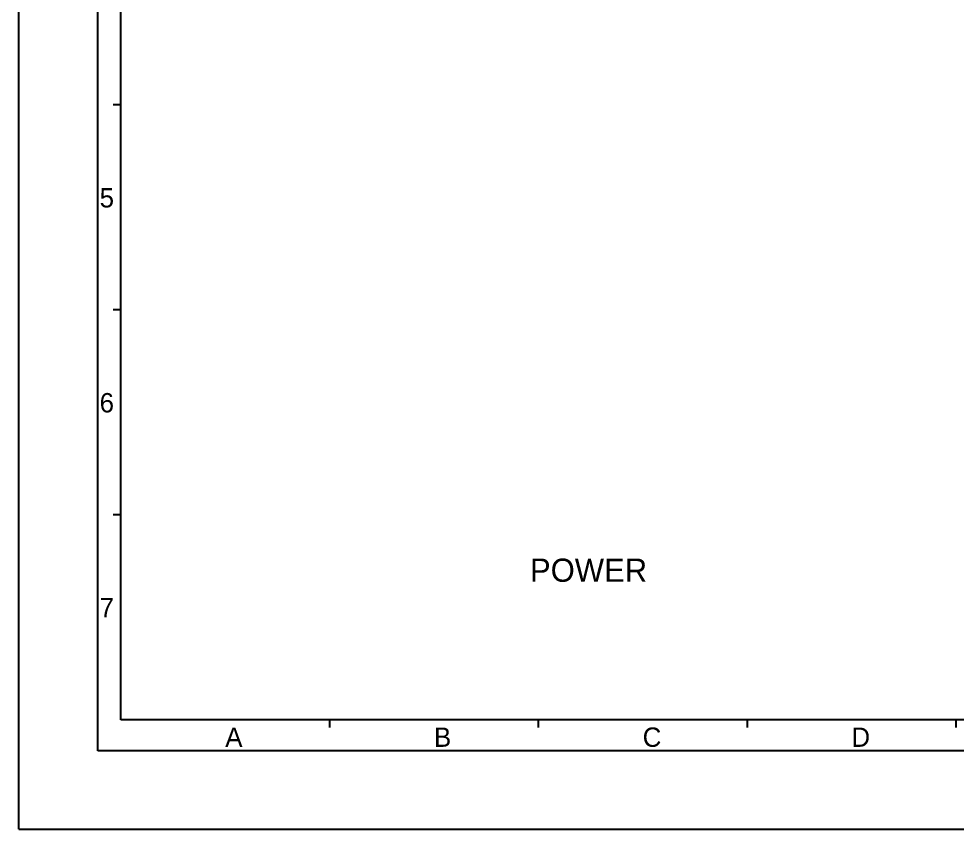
# Model space of a CAD drawing. Header units: millimetres. Extents: x 0 to 594, y 0 to 420.
# Drawn here: x 0 to 242.8, y 0 to 209.6 of the extents above; entities that cross this region are included whole.
import ezdxf

# ---------------------------------------------------------------- set-up
doc = ezdxf.new("R2010")
doc.units = ezdxf.units.MM
doc.header["$LTSCALE"] = 32.67
doc.layers.get('0').update_dxf_attribs({"linetype": 'CONTINUOUS'})
doc.styles.add('TEXTSTYLE_2', font='txt')
doc.styles.add('TEXTSTYLE_7', font='ar_wgl__.ttf')

msp = doc.modelspace()

# ---------------------------------------------------------------- linework, layer by layer
at = {"color": 7, "linetype": 'CONTINUOUS'}
for p, q in [((0, 0), (0, 420)), ((20.422, 20.309), (20.422, 405.309)), ((26.422, 28.309), (26.422, 397.309)), ((26.422, 187.309), (24.422, 187.309)), ((26.422, 134.309), (24.422, 134.309)), ((26.422, 81.309), (24.422, 81.309)), ((564.922, 28.309), (26.422, 28.309)), ((80.422, 28.309), (80.422, 26.309)), ((134.422, 28.309), (134.422, 26.309)), ((188.422, 28.309), (188.422, 26.309)), ((242.422, 28.309), (242.422, 26.309)), ((571.422, 20.309), (20.422, 20.309)), ((0, 0), (594, 0))]:
    msp.add_line(p, q, dxfattribs=at)

# ---------------------------------------------------------------- texts
at = {"color": 7, "linetype": 'CONTINUOUS', "attachment_point": 1, "line_spacing_factor": 0.9}
for s, insert, char_height, width, style in [('5', (20.922, 165.809), 5, 5, 'TEXTSTYLE_2'), ('6', (20.922, 112.809), 5, 5, 'TEXTSTYLE_2'), ('POWER', (132.264, 69.992), 6, 31.60595, 'TEXTSTYLE_7'), ('7', (20.922, 59.809), 5, 5, 'TEXTSTYLE_2'), ('A', (53.422, 26.309), 5, 5, 'TEXTSTYLE_2'), ('B', (107.422, 26.309), 5, 5, 'TEXTSTYLE_2'), ('C', (161.422, 26.309), 5, 5, 'TEXTSTYLE_2'), ('D', (215.422, 26.309), 5, 5, 'TEXTSTYLE_2')]:
    msp.add_mtext(s, dxfattribs=dict(at, insert=insert, char_height=char_height, width=width, style=style))

doc.saveas('drawing.dxf')
